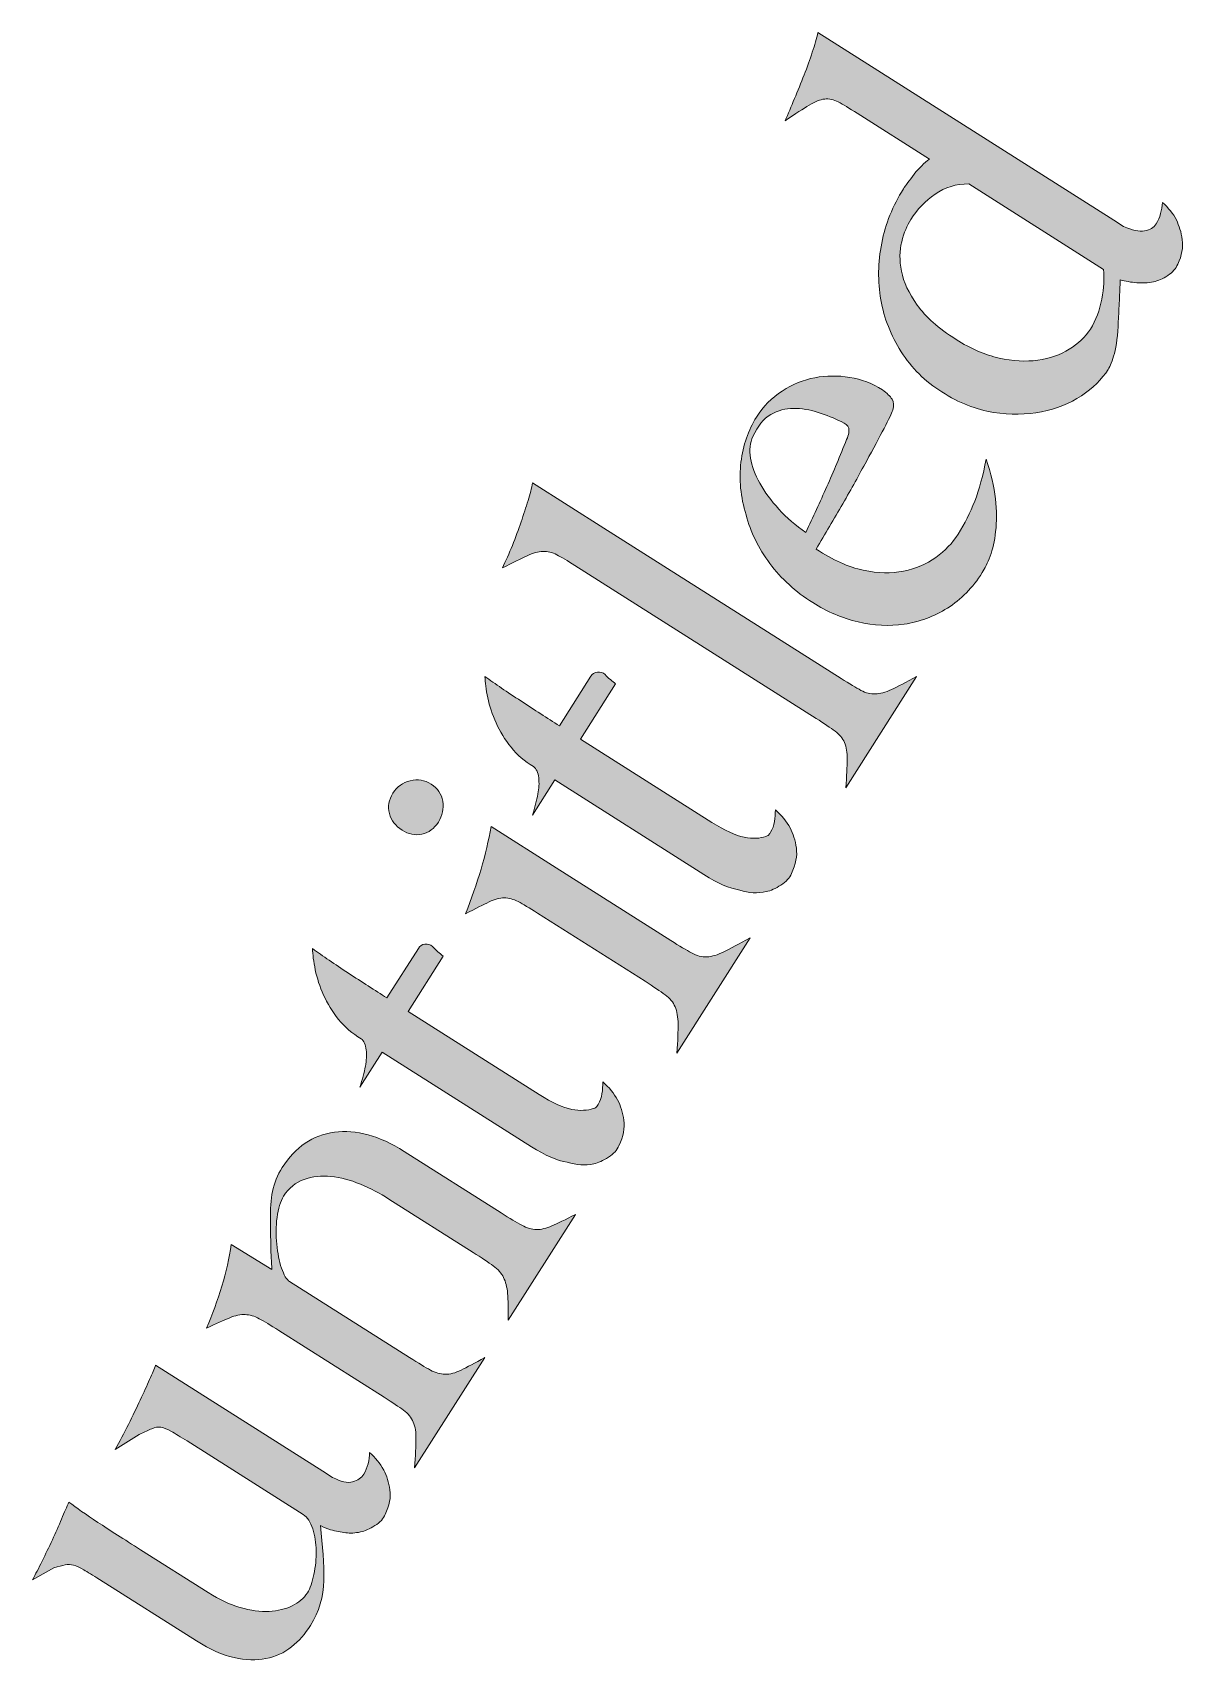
# Model space of a CAD drawing. Header units: millimetres. Extents: x -1358 to 1584, y -714 to 655.
# Drawn here: x 818.23 to 834.16, y 195.61 to 218.16 of the extents above; entities that cross this region are included whole.
import ezdxf

# ---------------------------------------------------------------- set-up
doc = ezdxf.new("R2010")
doc.units = ezdxf.units.MM
doc.header["$MEASUREMENT"] = 0
doc.layers.add('finished guitar', color=7, linetype='Continuous')

# ---------------------------------------------------------------- blocks, each defined once
blk = doc.blocks.new('block 198')
at = {"layer": 'finished guitar', "true_color": 0x000000}
h = blk.add_hatch(color=178, dxfattribs=at)
h.dxf.hatch_style = 2
edge = h.paths.add_edge_path()
edge.add_spline(control_points=[(833.787, 215.508), (833.814, 215.551), (833.834, 215.598), (833.847, 215.65), (833.86, 215.702), (833.869, 215.753), (833.874, 215.803), (833.956, 215.731), (834.02, 215.65), (834.066, 215.562), (834.104, 215.483), (834.132, 215.393), (834.148, 215.289), (834.163, 215.185), (834.142, 215.072), (834.084, 214.948), (834.06, 214.889), (834.014, 214.837), (833.945, 214.792), (833.877, 214.748), (833.811, 214.718), (833.749, 214.704), (833.673, 214.69), (833.596, 214.687), (833.516, 214.693), (833.437, 214.699), (833.36, 214.713), (833.286, 214.732), (833.285, 214.646), (833.282, 214.552), (833.276, 214.448), (833.27, 214.345), (833.266, 214.248), (833.261, 214.157), (833.255, 213.967), (833.237, 213.82), (833.207, 213.715), (833.178, 213.61), (833.149, 213.536), (833.122, 213.493), (833.034, 213.355), (832.91, 213.233), (832.75, 213.128), (832.589, 213.022), (832.405, 212.948), (832.198, 212.906), (831.991, 212.864), (831.769, 212.861), (831.531, 212.898), (831.294, 212.934), (831.056, 213.029), (830.818, 213.18), (830.584, 213.328), (830.396, 213.514), (830.254, 213.738), (830.112, 213.961), (830.018, 214.201), (829.973, 214.457), (829.928, 214.712), (829.932, 214.974), (829.985, 215.241), (830.037, 215.509), (830.137, 215.76), (830.286, 215.993), (830.316, 216.041), (830.365, 216.108), (830.434, 216.195), (830.502, 216.282), (830.573, 216.352), (830.647, 216.405), (830.647, 216.405), (829.646, 217.04), (829.646, 217.04), (829.536, 217.11), (829.449, 217.162), (829.384, 217.196), (829.319, 217.231), (829.256, 217.244), (829.195, 217.237), (829.133, 217.229), (829.062, 217.202), (828.981, 217.153), (828.9, 217.105), (828.789, 217.033), (828.648, 216.937), (828.689, 217.032), (828.731, 217.134), (828.777, 217.242), (828.822, 217.351), (828.867, 217.46), (828.91, 217.57), (828.953, 217.68), (828.991, 217.785), (829.024, 217.885), (829.057, 217.985), (829.083, 218.075), (829.102, 218.157), (829.102, 218.157), (829.93, 217.632), (829.93, 217.632), (829.93, 217.632), (833.199, 215.559), (833.199, 215.559), (833.199, 215.559), (833.335, 215.473), (833.335, 215.473), (833.453, 215.418), (833.55, 215.397), (833.625, 215.41), (833.7, 215.423), (833.754, 215.455), (833.787, 215.508)], knot_values=[0, 0, 0, 0, 1, 1, 1, 2, 2, 2, 3, 3, 3, 4, 4, 4, 5, 5, 5, 6, 6, 6, 7, 7, 7, 8, 8, 8, 9, 9, 9, 10, 10, 10, 11, 11, 11, 12, 12, 12, 13, 13, 13, 14, 14, 14, 15, 15, 15, 16, 16, 16, 17, 17, 17, 18, 18, 18, 19, 19, 19, 20, 20, 20, 21, 21, 21, 22, 22, 22, 23, 23, 23, 24, 24, 24, 25, 25, 25, 26, 26, 26, 27, 27, 27, 28, 28, 28, 29, 29, 29, 30, 30, 30, 31, 31, 31, 32, 32, 32, 33, 33, 33, 34, 34, 34, 35, 35, 35, 36, 36, 36, 37, 37, 37, 37], degree=3, periodic=1)
edge = h.paths.add_edge_path()
edge.add_spline(control_points=[(832.874, 214.051), (832.953, 214.175), (833.005, 214.314), (833.033, 214.467), (833.06, 214.62), (833.068, 214.757), (833.058, 214.877), (833.058, 214.877), (831.19, 216.061), (831.19, 216.061), (831.018, 216.064), (830.863, 216.016), (830.725, 215.92), (830.587, 215.824), (830.475, 215.706), (830.387, 215.568), (830.336, 215.487), (830.294, 215.385), (830.262, 215.261), (830.231, 215.137), (830.229, 215.001), (830.258, 214.853), (830.287, 214.704), (830.36, 214.548), (830.476, 214.384), (830.592, 214.22), (830.771, 214.061), (831.014, 213.908), (831.218, 213.778), (831.417, 213.692), (831.61, 213.65), (831.803, 213.608), (831.982, 213.598), (832.146, 213.62), (832.311, 213.643), (832.456, 213.693), (832.581, 213.771), (832.707, 213.848), (832.805, 213.942), (832.874, 214.051)], knot_values=[0, 0, 0, 0, 1, 1, 1, 2, 2, 2, 3, 3, 3, 4, 4, 4, 5, 5, 5, 6, 6, 6, 7, 7, 7, 8, 8, 8, 9, 9, 9, 10, 10, 10, 11, 11, 11, 12, 12, 12, 13, 13, 13, 13], degree=3, periodic=1)
h = blk.add_hatch(color=178, dxfattribs=at)
h.dxf.hatch_style = 2
edge = h.paths.add_edge_path()
edge.add_spline(control_points=[(831.431, 212.25), (831.5, 212.052), (831.543, 211.869), (831.56, 211.702), (831.577, 211.534), (831.578, 211.382), (831.563, 211.248), (831.548, 211.114), (831.523, 211), (831.487, 210.906), (831.45, 210.812), (831.414, 210.736), (831.378, 210.679), (831.245, 210.469), (831.084, 210.306), (830.896, 210.188), (830.708, 210.07), (830.508, 209.996), (830.298, 209.965), (830.089, 209.934), (829.875, 209.944), (829.657, 209.996), (829.438, 210.047), (829.23, 210.136), (829.029, 210.263), (828.791, 210.415), (828.593, 210.595), (828.435, 210.805), (828.278, 211.016), (828.168, 211.241), (828.106, 211.48), (828.03, 211.729), (828.007, 211.971), (828.036, 212.207), (828.065, 212.442), (828.137, 212.651), (828.251, 212.831), (828.345, 212.979), (828.463, 213.1), (828.606, 213.193), (828.749, 213.287), (828.9, 213.348), (829.059, 213.378), (829.218, 213.407), (829.378, 213.409), (829.542, 213.382), (829.706, 213.355), (829.857, 213.298), (829.995, 213.21), (830.059, 213.163), (830.103, 213.119), (830.128, 213.081), (830.154, 213.041), (830.156, 212.991), (830.138, 212.929), (830.123, 212.885), (830.083, 212.8), (830.017, 212.675), (829.951, 212.55), (829.869, 212.397), (829.772, 212.219), (829.675, 212.039), (829.567, 211.844), (829.446, 211.633), (829.326, 211.422), (829.203, 211.212), (829.078, 211.005), (829.309, 210.852), (829.526, 210.754), (829.73, 210.712), (829.933, 210.669), (830.119, 210.665), (830.287, 210.699), (830.456, 210.732), (830.604, 210.795), (830.733, 210.888), (830.862, 210.98), (830.965, 211.088), (831.044, 211.212), (831.134, 211.355), (831.211, 211.507), (831.273, 211.668), (831.335, 211.829), (831.388, 212.023), (831.431, 212.25)], knot_values=[0, 0, 0, 0, 1, 1, 1, 2, 2, 2, 3, 3, 3, 4, 4, 4, 5, 5, 5, 6, 6, 6, 7, 7, 7, 8, 8, 8, 9, 9, 9, 10, 10, 10, 11, 11, 11, 12, 12, 12, 13, 13, 13, 14, 14, 14, 15, 15, 15, 16, 16, 16, 17, 17, 17, 18, 18, 18, 19, 19, 19, 20, 20, 20, 21, 21, 21, 22, 22, 22, 23, 23, 23, 24, 24, 24, 25, 25, 25, 26, 26, 26, 27, 27, 27, 28, 28, 28, 28], degree=3, periodic=1)
edge = h.paths.add_edge_path()
edge.add_spline(control_points=[(828.201, 212.563), (828.16, 212.476), (828.148, 212.376), (828.167, 212.264), (828.186, 212.151), (828.229, 212.035), (828.297, 211.916), (828.365, 211.796), (828.453, 211.676), (828.561, 211.557), (828.67, 211.439), (828.794, 211.331), (828.934, 211.236), (829.034, 211.447), (829.131, 211.658), (829.225, 211.869), (829.319, 212.08), (829.41, 212.298), (829.499, 212.522), (829.529, 212.59), (829.538, 212.642), (829.528, 212.679), (829.518, 212.716), (829.483, 212.745), (829.425, 212.769), (829.328, 212.817), (829.221, 212.86), (829.105, 212.897), (828.988, 212.934), (828.875, 212.953), (828.764, 212.953), (828.654, 212.953), (828.549, 212.924), (828.449, 212.867), (828.349, 212.81), (828.267, 212.708), (828.201, 212.563)], knot_values=[0, 0, 0, 0, 1, 1, 1, 2, 2, 2, 3, 3, 3, 4, 4, 4, 5, 5, 5, 6, 6, 6, 7, 7, 7, 8, 8, 8, 9, 9, 9, 10, 10, 10, 11, 11, 11, 12, 12, 12, 12], degree=3, periodic=1)
h = blk.add_hatch(color=178, dxfattribs=at)
h.dxf.hatch_style = 2
edge = h.paths.add_edge_path()
edge.add_spline(control_points=[(829.488, 207.697), (829.5, 207.864), (829.506, 207.995), (829.507, 208.091), (829.507, 208.187), (829.495, 208.265), (829.469, 208.325), (829.444, 208.385), (829.401, 208.438), (829.339, 208.483), (829.278, 208.529), (829.19, 208.588), (829.075, 208.66), (829.075, 208.66), (825.736, 210.777), (825.736, 210.777), (825.631, 210.844), (825.548, 210.894), (825.485, 210.926), (825.422, 210.96), (825.358, 210.975), (825.293, 210.973), (825.229, 210.97), (825.155, 210.95), (825.074, 210.911), (824.993, 210.873), (824.879, 210.816), (824.732, 210.743), (824.779, 210.839), (824.825, 210.944), (824.87, 211.056), (824.914, 211.168), (824.955, 211.276), (824.991, 211.38), (825.027, 211.485), (825.059, 211.583), (825.087, 211.675), (825.116, 211.767), (825.136, 211.85), (825.149, 211.922), (825.149, 211.922), (826.135, 211.296), (826.135, 211.296), (826.135, 211.296), (829.425, 209.211), (829.425, 209.211), (829.539, 209.138), (829.63, 209.084), (829.697, 209.048), (829.765, 209.012), (829.831, 208.995), (829.896, 208.998), (829.961, 209), (830.036, 209.02), (830.121, 209.06), (830.206, 209.1), (830.321, 209.16), (830.467, 209.242), (830.467, 209.242), (829.488, 207.697), (829.488, 207.697)], knot_values=[0, 0, 0, 0, 1, 1, 1, 2, 2, 2, 3, 3, 3, 4, 4, 4, 5, 5, 5, 6, 6, 6, 7, 7, 7, 8, 8, 8, 9, 9, 9, 10, 10, 10, 11, 11, 11, 12, 12, 12, 13, 13, 13, 14, 14, 14, 15, 15, 15, 16, 16, 16, 17, 17, 17, 18, 18, 18, 19, 19, 19, 20, 20, 20, 20], degree=3, periodic=1)
h = blk.add_hatch(color=178, dxfattribs=at)
h.dxf.hatch_style = 2
edge = h.paths.add_edge_path()
edge.add_spline(control_points=[(826.048, 209.301), (826.088, 209.306), (826.123, 209.295), (826.154, 209.27), (826.176, 209.242), (826.201, 209.218), (826.228, 209.197), (826.255, 209.177), (826.279, 209.157), (826.3, 209.137), (826.3, 209.137), (825.815, 208.372), (825.815, 208.372), (825.815, 208.372), (827.631, 207.22), (827.631, 207.22), (827.812, 207.105), (827.963, 207.037), (828.082, 207.015), (828.202, 206.992), (828.301, 206.996), (828.38, 207.026), (828.396, 207.03), (828.407, 207.034), (828.414, 207.04), (828.421, 207.045), (828.432, 207.06), (828.447, 207.084), (828.474, 207.127), (828.492, 207.176), (828.5, 207.231), (828.508, 207.286), (828.512, 207.34), (828.512, 207.393), (828.599, 207.318), (828.667, 207.236), (828.716, 207.144), (828.758, 207.064), (828.788, 206.97), (828.803, 206.863), (828.819, 206.756), (828.796, 206.639), (828.735, 206.51), (828.711, 206.452), (828.663, 206.399), (828.59, 206.352), (828.516, 206.305), (828.449, 206.274), (828.386, 206.261), (828.269, 206.234), (828.147, 206.241), (828.019, 206.283), (827.879, 206.304), (827.714, 206.376), (827.523, 206.497), (827.523, 206.497), (825.457, 207.807), (825.457, 207.807), (825.457, 207.807), (825.149, 207.321), (825.149, 207.321), (825.182, 207.426), (825.207, 207.524), (825.224, 207.614), (825.24, 207.691), (825.243, 207.765), (825.235, 207.837), (825.227, 207.909), (825.204, 207.961), (825.164, 207.992), (825.041, 208.063), (824.938, 208.153), (824.852, 208.26), (824.767, 208.368), (824.698, 208.48), (824.645, 208.597), (824.592, 208.714), (824.554, 208.83), (824.53, 208.946), (824.506, 209.061), (824.493, 209.159), (824.491, 209.241), (824.633, 209.138), (824.799, 209.024), (824.988, 208.901), (825.177, 208.778), (825.355, 208.663), (825.522, 208.557), (825.522, 208.557), (825.957, 209.244), (825.957, 209.244), (825.978, 209.277), (826.008, 209.296), (826.048, 209.301)], knot_values=[0, 0, 0, 0, 1, 1, 1, 2, 2, 2, 3, 3, 3, 4, 4, 4, 5, 5, 5, 6, 6, 6, 7, 7, 7, 8, 8, 8, 9, 9, 9, 10, 10, 10, 11, 11, 11, 12, 12, 12, 13, 13, 13, 14, 14, 14, 15, 15, 15, 16, 16, 16, 17, 17, 17, 18, 18, 18, 19, 19, 19, 20, 20, 20, 21, 21, 21, 22, 22, 22, 23, 23, 23, 24, 24, 24, 25, 25, 25, 26, 26, 26, 27, 27, 27, 28, 28, 28, 29, 29, 29, 30, 30, 30, 31, 31, 31, 31], degree=3, periodic=1)
h = blk.add_hatch(color=178, dxfattribs=at)
h.dxf.hatch_style = 2
edge = h.paths.add_edge_path()
edge.add_spline(control_points=[(823.845, 207.225), (823.787, 207.134), (823.712, 207.078), (823.618, 207.057), (823.525, 207.037), (823.433, 207.055), (823.342, 207.112), (823.252, 207.169), (823.194, 207.247), (823.168, 207.343), (823.142, 207.439), (823.158, 207.533), (823.216, 207.624), (823.273, 207.714), (823.353, 207.772), (823.456, 207.797), (823.559, 207.822), (823.655, 207.806), (823.746, 207.749), (823.836, 207.691), (823.89, 207.612), (823.906, 207.512), (823.923, 207.411), (823.902, 207.315), (823.845, 207.225)], knot_values=[0, 0, 0, 0, 1, 1, 1, 2, 2, 2, 3, 3, 3, 4, 4, 4, 5, 5, 5, 6, 6, 6, 7, 7, 7, 8, 8, 8, 8], degree=3, periodic=1)
edge = h.paths.add_edge_path()
edge.add_spline(control_points=[(827.15, 204.026), (827.161, 204.2), (827.165, 204.334), (827.165, 204.429), (827.164, 204.522), (827.151, 204.601), (827.124, 204.665), (827.097, 204.728), (827.051, 204.784), (826.985, 204.833), (826.919, 204.882), (826.826, 204.944), (826.707, 205.019), (826.707, 205.019), (825.22, 205.962), (825.22, 205.962), (825.105, 206.035), (825.016, 206.088), (824.951, 206.123), (824.885, 206.157), (824.821, 206.174), (824.758, 206.175), (824.695, 206.175), (824.624, 206.156), (824.547, 206.118), (824.469, 206.08), (824.361, 206.025), (824.222, 205.953), (824.389, 206.375), (824.507, 206.778), (824.577, 207.162), (824.577, 207.162), (825.478, 206.59), (825.478, 206.59), (825.478, 206.59), (827.065, 205.584), (827.065, 205.584), (827.184, 205.509), (827.28, 205.451), (827.352, 205.412), (827.424, 205.373), (827.495, 205.355), (827.564, 205.358), (827.633, 205.361), (827.711, 205.385), (827.799, 205.429), (827.887, 205.474), (828.008, 205.538), (828.161, 205.621), (828.161, 205.621), (827.15, 204.026), (827.15, 204.026)], knot_values=[0, 0, 0, 0, 1, 1, 1, 2, 2, 2, 3, 3, 3, 4, 4, 4, 5, 5, 5, 6, 6, 6, 7, 7, 7, 8, 8, 8, 9, 9, 9, 10, 10, 10, 11, 11, 11, 12, 12, 12, 13, 13, 13, 14, 14, 14, 15, 15, 15, 16, 16, 16, 17, 17, 17, 17], degree=3, periodic=1)
h = blk.add_hatch(color=178, dxfattribs=at)
h.dxf.hatch_style = 2
edge = h.paths.add_edge_path()
edge.add_spline(control_points=[(823.659, 205.533), (823.699, 205.538), (823.734, 205.527), (823.765, 205.501), (823.787, 205.473), (823.812, 205.449), (823.839, 205.429), (823.866, 205.408), (823.89, 205.388), (823.911, 205.368), (823.911, 205.368), (823.426, 204.603), (823.426, 204.603), (823.426, 204.603), (825.242, 203.452), (825.242, 203.452), (825.424, 203.337), (825.574, 203.268), (825.693, 203.246), (825.813, 203.224), (825.912, 203.228), (825.991, 203.258), (826.007, 203.261), (826.018, 203.266), (826.025, 203.271), (826.032, 203.277), (826.043, 203.292), (826.058, 203.315), (826.085, 203.358), (826.103, 203.407), (826.111, 203.462), (826.119, 203.517), (826.124, 203.571), (826.124, 203.625), (826.21, 203.55), (826.278, 203.467), (826.327, 203.376), (826.37, 203.295), (826.398, 203.201), (826.414, 203.095), (826.43, 202.988), (826.407, 202.87), (826.346, 202.742), (826.322, 202.683), (826.274, 202.631), (826.201, 202.584), (826.127, 202.536), (826.059, 202.506), (825.997, 202.492), (825.88, 202.466), (825.758, 202.473), (825.63, 202.514), (825.49, 202.536), (825.325, 202.607), (825.134, 202.728), (825.134, 202.728), (823.068, 204.038), (823.068, 204.038), (823.068, 204.038), (822.76, 203.552), (822.76, 203.552), (822.793, 203.658), (822.818, 203.755), (822.835, 203.845), (822.851, 203.922), (822.854, 203.997), (822.846, 204.069), (822.838, 204.14), (822.815, 204.192), (822.775, 204.224), (822.652, 204.295), (822.549, 204.384), (822.463, 204.492), (822.378, 204.599), (822.308, 204.712), (822.256, 204.829), (822.203, 204.946), (822.165, 205.062), (822.141, 205.177), (822.117, 205.293), (822.105, 205.391), (822.102, 205.472), (822.244, 205.369), (822.41, 205.256), (822.599, 205.133), (822.788, 205.009), (822.966, 204.895), (823.133, 204.789), (823.133, 204.789), (823.568, 205.475), (823.568, 205.475), (823.589, 205.509), (823.62, 205.528), (823.659, 205.533)], knot_values=[0, 0, 0, 0, 1, 1, 1, 2, 2, 2, 3, 3, 3, 4, 4, 4, 5, 5, 5, 6, 6, 6, 7, 7, 7, 8, 8, 8, 9, 9, 9, 10, 10, 10, 11, 11, 11, 12, 12, 12, 13, 13, 13, 14, 14, 14, 15, 15, 15, 16, 16, 16, 17, 17, 17, 18, 18, 18, 19, 19, 19, 20, 20, 20, 21, 21, 21, 22, 22, 22, 23, 23, 23, 24, 24, 24, 25, 25, 25, 26, 26, 26, 27, 27, 27, 28, 28, 28, 29, 29, 29, 30, 30, 30, 31, 31, 31, 31], degree=3, periodic=1)
h = blk.add_hatch(color=178, dxfattribs=at)
h.dxf.hatch_style = 2
edge = h.paths.add_edge_path()
edge.add_spline(control_points=[(824.814, 200.325), (824.815, 200.485), (824.812, 200.608), (824.804, 200.697), (824.797, 200.785), (824.778, 200.859), (824.748, 200.918), (824.719, 200.977), (824.671, 201.03), (824.605, 201.079), (824.539, 201.127), (824.446, 201.189), (824.327, 201.265), (824.327, 201.265), (823.161, 202.004), (823.161, 202.004), (823.037, 202.082), (822.906, 202.151), (822.765, 202.21), (822.625, 202.268), (822.49, 202.304), (822.358, 202.317), (822.226, 202.33), (822.102, 202.316), (821.986, 202.276), (821.87, 202.235), (821.775, 202.158), (821.702, 202.042), (821.657, 201.971), (821.626, 201.872), (821.611, 201.748), (821.595, 201.623), (821.594, 201.5), (821.607, 201.378), (821.619, 201.256), (821.641, 201.146), (821.673, 201.048), (821.706, 200.951), (821.743, 200.889), (821.785, 200.861), (821.785, 200.861), (823.445, 199.81), (823.445, 199.81), (823.569, 199.731), (823.665, 199.673), (823.735, 199.636), (823.805, 199.598), (823.873, 199.579), (823.939, 199.578), (824.005, 199.576), (824.079, 199.596), (824.161, 199.635), (824.243, 199.675), (824.352, 199.733), (824.487, 199.81), (824.487, 199.81), (823.517, 198.28), (823.517, 198.28), (823.527, 198.454), (823.534, 198.587), (823.535, 198.68), (823.537, 198.772), (823.525, 198.85), (823.498, 198.914), (823.472, 198.977), (823.426, 199.033), (823.363, 199.08), (823.299, 199.127), (823.21, 199.186), (823.095, 199.259), (823.095, 199.259), (821.637, 200.184), (821.637, 200.184), (821.522, 200.256), (821.431, 200.311), (821.364, 200.347), (821.297, 200.383), (821.232, 200.402), (821.17, 200.404), (821.108, 200.407), (821.037, 200.392), (820.956, 200.36), (820.875, 200.327), (820.769, 200.28), (820.636, 200.217), (820.715, 200.407), (820.786, 200.6), (820.847, 200.796), (820.908, 200.993), (820.952, 201.185), (820.978, 201.374), (820.978, 201.374), (821.54, 201.027), (821.54, 201.027), (821.533, 201.132), (821.528, 201.24), (821.525, 201.352), (821.523, 201.464), (821.521, 201.587), (821.519, 201.722), (821.516, 201.864), (821.526, 201.993), (821.549, 202.109), (821.572, 202.225), (821.617, 202.335), (821.684, 202.44), (821.865, 202.726), (822.105, 202.889), (822.405, 202.93), (822.705, 202.97), (823.026, 202.882), (823.37, 202.664), (823.37, 202.664), (824.714, 201.812), (824.714, 201.812), (824.833, 201.736), (824.929, 201.679), (825.001, 201.64), (825.073, 201.601), (825.141, 201.581), (825.204, 201.581), (825.268, 201.581), (825.338, 201.598), (825.417, 201.632), (825.495, 201.666), (825.604, 201.719), (825.743, 201.791), (825.743, 201.791), (824.814, 200.325), (824.814, 200.325)], knot_values=[0, 0, 0, 0, 1, 1, 1, 2, 2, 2, 3, 3, 3, 4, 4, 4, 5, 5, 5, 6, 6, 6, 7, 7, 7, 8, 8, 8, 9, 9, 9, 10, 10, 10, 11, 11, 11, 12, 12, 12, 13, 13, 13, 14, 14, 14, 15, 15, 15, 16, 16, 16, 17, 17, 17, 18, 18, 18, 19, 19, 19, 20, 20, 20, 21, 21, 21, 22, 22, 22, 23, 23, 23, 24, 24, 24, 25, 25, 25, 26, 26, 26, 27, 27, 27, 28, 28, 28, 29, 29, 29, 30, 30, 30, 31, 31, 31, 32, 32, 32, 33, 33, 33, 34, 34, 34, 35, 35, 35, 36, 36, 36, 37, 37, 37, 38, 38, 38, 39, 39, 39, 40, 40, 40, 41, 41, 41, 42, 42, 42, 43, 43, 43, 43], degree=3, periodic=1)
h = blk.add_hatch(color=178, dxfattribs=at)
h.dxf.hatch_style = 2
edge = h.paths.add_edge_path()
edge.add_spline(control_points=[(822.812, 198.196), (822.839, 198.238), (822.86, 198.286), (822.872, 198.338), (822.885, 198.39), (822.892, 198.442), (822.892, 198.496), (822.974, 198.424), (823.039, 198.342), (823.088, 198.251), (823.13, 198.171), (823.159, 198.079), (823.175, 197.976), (823.189, 197.873), (823.168, 197.76), (823.109, 197.637), (823.086, 197.578), (823.038, 197.526), (822.966, 197.481), (822.894, 197.437), (822.827, 197.407), (822.765, 197.394), (822.695, 197.378), (822.627, 197.374), (822.562, 197.382), (822.497, 197.39), (822.427, 197.404), (822.353, 197.424), (822.301, 197.437), (822.254, 197.457), (822.211, 197.484), (822.246, 197.201), (822.262, 196.947), (822.259, 196.722), (822.256, 196.496), (822.194, 196.288), (822.074, 196.098), (822.001, 195.983), (821.914, 195.885), (821.812, 195.803), (821.709, 195.72), (821.592, 195.666), (821.458, 195.64), (821.325, 195.615), (821.178, 195.62), (821.016, 195.655), (820.855, 195.691), (820.681, 195.767), (820.495, 195.885), (820.495, 195.885), (819.151, 196.737), (819.151, 196.737), (819.06, 196.795), (818.988, 196.839), (818.934, 196.87), (818.881, 196.9), (818.834, 196.922), (818.794, 196.934), (818.755, 196.945), (818.716, 196.946), (818.677, 196.938), (818.638, 196.929), (818.586, 196.915), (818.52, 196.897), (818.52, 196.897), (818.226, 196.733), (818.226, 196.733), (818.266, 196.807), (818.311, 196.892), (818.358, 196.989), (818.406, 197.086), (818.453, 197.183), (818.5, 197.283), (818.546, 197.382), (818.588, 197.478), (818.628, 197.572), (818.667, 197.665), (818.7, 197.744), (818.727, 197.808), (818.831, 197.729), (818.965, 197.635), (819.131, 197.527), (819.296, 197.419), (819.493, 197.293), (819.722, 197.147), (819.722, 197.147), (820.659, 196.554), (820.659, 196.554), (820.811, 196.457), (820.959, 196.388), (821.103, 196.346), (821.247, 196.305), (821.38, 196.287), (821.501, 196.294), (821.622, 196.3), (821.729, 196.326), (821.821, 196.37), (821.913, 196.415), (821.983, 196.475), (822.031, 196.551), (822.07, 196.613), (822.1, 196.698), (822.122, 196.807), (822.145, 196.916), (822.155, 197.024), (822.153, 197.132), (822.151, 197.239), (822.136, 197.341), (822.105, 197.436), (822.076, 197.532), (822.032, 197.598), (821.975, 197.634), (821.975, 197.634), (820.366, 198.654), (820.366, 198.654), (820.276, 198.711), (820.203, 198.755), (820.149, 198.786), (820.095, 198.817), (820.047, 198.836), (820.004, 198.843), (819.962, 198.85), (819.92, 198.843), (819.877, 198.823), (819.835, 198.803), (819.776, 198.777), (819.702, 198.744), (819.702, 198.744), (819.368, 198.534), (819.368, 198.534), (819.433, 198.647), (819.495, 198.763), (819.554, 198.883), (819.613, 199.002), (819.667, 199.115), (819.718, 199.22), (819.767, 199.325), (819.811, 199.42), (819.847, 199.504), (819.884, 199.587), (819.911, 199.654), (819.929, 199.703), (819.929, 199.703), (822.245, 198.234), (822.245, 198.234), (822.245, 198.234), (822.381, 198.148), (822.381, 198.148), (822.497, 198.088), (822.589, 198.068), (822.658, 198.088), (822.728, 198.107), (822.779, 198.143), (822.812, 198.196)], knot_values=[0, 0, 0, 0, 1, 1, 1, 2, 2, 2, 3, 3, 3, 4, 4, 4, 5, 5, 5, 6, 6, 6, 7, 7, 7, 8, 8, 8, 9, 9, 9, 10, 10, 10, 11, 11, 11, 12, 12, 12, 13, 13, 13, 14, 14, 14, 15, 15, 15, 16, 16, 16, 17, 17, 17, 18, 18, 18, 19, 19, 19, 20, 20, 20, 21, 21, 21, 22, 22, 22, 23, 23, 23, 24, 24, 24, 25, 25, 25, 26, 26, 26, 27, 27, 27, 28, 28, 28, 29, 29, 29, 30, 30, 30, 31, 31, 31, 32, 32, 32, 33, 33, 33, 34, 34, 34, 35, 35, 35, 36, 36, 36, 37, 37, 37, 38, 38, 38, 39, 39, 39, 40, 40, 40, 41, 41, 41, 42, 42, 42, 43, 43, 43, 44, 44, 44, 45, 45, 45, 46, 46, 46, 47, 47, 47, 48, 48, 48, 49, 49, 49, 50, 50, 50, 51, 51, 51, 51], degree=3, periodic=1)
at = {"layer": 'finished guitar', "lineweight": 0}
for points, knots in [([(833.787, 215.508), (833.814, 215.551), (833.834, 215.598), (833.847, 215.65), (833.86, 215.702), (833.869, 215.753), (833.874, 215.803), (833.956, 215.731), (834.02, 215.65), (834.066, 215.562), (834.104, 215.483), (834.132, 215.393), (834.148, 215.289), (834.163, 215.185), (834.142, 215.072), (834.084, 214.948), (834.06, 214.889), (834.014, 214.837), (833.945, 214.792), (833.877, 214.748), (833.811, 214.718), (833.749, 214.704), (833.673, 214.69), (833.596, 214.687), (833.516, 214.693), (833.437, 214.699), (833.36, 214.713), (833.286, 214.732), (833.285, 214.646), (833.282, 214.552), (833.276, 214.448), (833.27, 214.345), (833.266, 214.248), (833.261, 214.157), (833.255, 213.967), (833.237, 213.82), (833.207, 213.715), (833.178, 213.61), (833.149, 213.536), (833.122, 213.493), (833.034, 213.355), (832.91, 213.233), (832.75, 213.128), (832.589, 213.022), (832.405, 212.948), (832.198, 212.906), (831.991, 212.864), (831.769, 212.861), (831.531, 212.898), (831.294, 212.934), (831.056, 213.029), (830.818, 213.18), (830.584, 213.328), (830.396, 213.514), (830.254, 213.738), (830.112, 213.961), (830.018, 214.201), (829.973, 214.457), (829.928, 214.712), (829.932, 214.974), (829.985, 215.241), (830.037, 215.509), (830.137, 215.76), (830.286, 215.993), (830.316, 216.041), (830.365, 216.108), (830.434, 216.195), (830.502, 216.282), (830.573, 216.352), (830.647, 216.405), (830.647, 216.405), (829.646, 217.04), (829.646, 217.04), (829.536, 217.11), (829.449, 217.162), (829.384, 217.196), (829.319, 217.231), (829.256, 217.244), (829.195, 217.237), (829.133, 217.229), (829.062, 217.202), (828.981, 217.153), (828.9, 217.105), (828.789, 217.033), (828.648, 216.937), (828.689, 217.032), (828.731, 217.134), (828.777, 217.242), (828.822, 217.351), (828.867, 217.46), (828.91, 217.57), (828.953, 217.68), (828.991, 217.785), (829.024, 217.885), (829.057, 217.985), (829.083, 218.075), (829.102, 218.157), (829.102, 218.157), (829.93, 217.632), (829.93, 217.632), (829.93, 217.632), (833.199, 215.559), (833.199, 215.559), (833.199, 215.559), (833.335, 215.473), (833.335, 215.473), (833.453, 215.418), (833.55, 215.397), (833.625, 215.41), (833.7, 215.423), (833.754, 215.455), (833.787, 215.508)], [0, 0, 0, 0, 1, 1, 1, 2, 2, 2, 3, 3, 3, 4, 4, 4, 5, 5, 5, 6, 6, 6, 7, 7, 7, 8, 8, 8, 9, 9, 9, 10, 10, 10, 11, 11, 11, 12, 12, 12, 13, 13, 13, 14, 14, 14, 15, 15, 15, 16, 16, 16, 17, 17, 17, 18, 18, 18, 19, 19, 19, 20, 20, 20, 21, 21, 21, 22, 22, 22, 23, 23, 23, 24, 24, 24, 25, 25, 25, 26, 26, 26, 27, 27, 27, 28, 28, 28, 29, 29, 29, 30, 30, 30, 31, 31, 31, 32, 32, 32, 33, 33, 33, 34, 34, 34, 35, 35, 35, 36, 36, 36, 37, 37, 37, 37]), ([(832.874, 214.051), (832.953, 214.175), (833.005, 214.314), (833.033, 214.467), (833.06, 214.62), (833.068, 214.757), (833.058, 214.877), (833.058, 214.877), (831.19, 216.061), (831.19, 216.061), (831.018, 216.064), (830.863, 216.016), (830.725, 215.92), (830.587, 215.824), (830.475, 215.706), (830.387, 215.568), (830.336, 215.487), (830.294, 215.385), (830.262, 215.261), (830.231, 215.137), (830.229, 215.001), (830.258, 214.853), (830.287, 214.704), (830.36, 214.548), (830.476, 214.384), (830.592, 214.22), (830.771, 214.061), (831.014, 213.908), (831.218, 213.778), (831.417, 213.692), (831.61, 213.65), (831.803, 213.608), (831.982, 213.598), (832.146, 213.62), (832.311, 213.643), (832.456, 213.693), (832.581, 213.771), (832.707, 213.848), (832.805, 213.942), (832.874, 214.051)], [0, 0, 0, 0, 1, 1, 1, 2, 2, 2, 3, 3, 3, 4, 4, 4, 5, 5, 5, 6, 6, 6, 7, 7, 7, 8, 8, 8, 9, 9, 9, 10, 10, 10, 11, 11, 11, 12, 12, 12, 13, 13, 13, 13]), ([(831.431, 212.25), (831.5, 212.052), (831.543, 211.869), (831.56, 211.702), (831.577, 211.534), (831.578, 211.382), (831.563, 211.248), (831.548, 211.114), (831.523, 211), (831.487, 210.906), (831.45, 210.812), (831.414, 210.736), (831.378, 210.679), (831.245, 210.469), (831.084, 210.306), (830.896, 210.188), (830.708, 210.07), (830.508, 209.996), (830.298, 209.965), (830.089, 209.934), (829.875, 209.944), (829.657, 209.996), (829.438, 210.047), (829.23, 210.136), (829.029, 210.263), (828.791, 210.415), (828.593, 210.595), (828.435, 210.805), (828.278, 211.016), (828.168, 211.241), (828.106, 211.48), (828.03, 211.729), (828.007, 211.971), (828.036, 212.207), (828.065, 212.442), (828.137, 212.651), (828.251, 212.831), (828.345, 212.979), (828.463, 213.1), (828.606, 213.193), (828.749, 213.287), (828.9, 213.348), (829.059, 213.378), (829.218, 213.407), (829.378, 213.409), (829.542, 213.382), (829.706, 213.355), (829.857, 213.298), (829.995, 213.21), (830.059, 213.163), (830.103, 213.119), (830.128, 213.081), (830.154, 213.041), (830.156, 212.991), (830.138, 212.929), (830.123, 212.885), (830.083, 212.8), (830.017, 212.675), (829.951, 212.55), (829.869, 212.397), (829.772, 212.219), (829.675, 212.039), (829.567, 211.844), (829.446, 211.633), (829.326, 211.422), (829.203, 211.212), (829.078, 211.005), (829.309, 210.852), (829.526, 210.754), (829.73, 210.712), (829.933, 210.669), (830.119, 210.665), (830.287, 210.699), (830.456, 210.732), (830.604, 210.795), (830.733, 210.888), (830.862, 210.98), (830.965, 211.088), (831.044, 211.212), (831.134, 211.355), (831.211, 211.507), (831.273, 211.668), (831.335, 211.829), (831.388, 212.023), (831.431, 212.25)], [0, 0, 0, 0, 1, 1, 1, 2, 2, 2, 3, 3, 3, 4, 4, 4, 5, 5, 5, 6, 6, 6, 7, 7, 7, 8, 8, 8, 9, 9, 9, 10, 10, 10, 11, 11, 11, 12, 12, 12, 13, 13, 13, 14, 14, 14, 15, 15, 15, 16, 16, 16, 17, 17, 17, 18, 18, 18, 19, 19, 19, 20, 20, 20, 21, 21, 21, 22, 22, 22, 23, 23, 23, 24, 24, 24, 25, 25, 25, 26, 26, 26, 27, 27, 27, 28, 28, 28, 28]), ([(828.201, 212.563), (828.16, 212.476), (828.148, 212.376), (828.167, 212.264), (828.186, 212.151), (828.229, 212.035), (828.297, 211.916), (828.365, 211.796), (828.453, 211.676), (828.561, 211.557), (828.67, 211.439), (828.794, 211.331), (828.934, 211.236), (829.034, 211.447), (829.131, 211.658), (829.225, 211.869), (829.319, 212.08), (829.41, 212.298), (829.499, 212.522), (829.529, 212.59), (829.538, 212.642), (829.528, 212.679), (829.518, 212.716), (829.483, 212.745), (829.425, 212.769), (829.328, 212.817), (829.221, 212.86), (829.105, 212.897), (828.988, 212.934), (828.875, 212.953), (828.764, 212.953), (828.654, 212.953), (828.549, 212.924), (828.449, 212.867), (828.349, 212.81), (828.267, 212.708), (828.201, 212.563)], [0, 0, 0, 0, 1, 1, 1, 2, 2, 2, 3, 3, 3, 4, 4, 4, 5, 5, 5, 6, 6, 6, 7, 7, 7, 8, 8, 8, 9, 9, 9, 10, 10, 10, 11, 11, 11, 12, 12, 12, 12]), ([(829.488, 207.697), (829.5, 207.864), (829.506, 207.995), (829.507, 208.091), (829.507, 208.187), (829.495, 208.265), (829.469, 208.325), (829.444, 208.385), (829.401, 208.438), (829.339, 208.483), (829.278, 208.529), (829.19, 208.588), (829.075, 208.66), (829.075, 208.66), (825.736, 210.777), (825.736, 210.777), (825.631, 210.844), (825.548, 210.894), (825.485, 210.926), (825.422, 210.96), (825.358, 210.975), (825.293, 210.973), (825.229, 210.97), (825.155, 210.95), (825.074, 210.911), (824.993, 210.873), (824.879, 210.816), (824.732, 210.743), (824.779, 210.839), (824.825, 210.944), (824.87, 211.056), (824.914, 211.168), (824.955, 211.276), (824.991, 211.38), (825.027, 211.485), (825.059, 211.583), (825.087, 211.675), (825.116, 211.767), (825.136, 211.85), (825.149, 211.922), (825.149, 211.922), (826.135, 211.296), (826.135, 211.296), (826.135, 211.296), (829.425, 209.211), (829.425, 209.211), (829.539, 209.138), (829.63, 209.084), (829.697, 209.048), (829.765, 209.012), (829.831, 208.995), (829.896, 208.998), (829.961, 209), (830.036, 209.02), (830.121, 209.06), (830.206, 209.1), (830.321, 209.16), (830.467, 209.242), (830.467, 209.242), (829.488, 207.697), (829.488, 207.697)], [0, 0, 0, 0, 1, 1, 1, 2, 2, 2, 3, 3, 3, 4, 4, 4, 5, 5, 5, 6, 6, 6, 7, 7, 7, 8, 8, 8, 9, 9, 9, 10, 10, 10, 11, 11, 11, 12, 12, 12, 13, 13, 13, 14, 14, 14, 15, 15, 15, 16, 16, 16, 17, 17, 17, 18, 18, 18, 19, 19, 19, 20, 20, 20, 20]), ([(826.048, 209.301), (826.088, 209.306), (826.123, 209.295), (826.154, 209.27), (826.176, 209.242), (826.201, 209.218), (826.228, 209.197), (826.255, 209.177), (826.279, 209.157), (826.3, 209.137), (826.3, 209.137), (825.815, 208.372), (825.815, 208.372), (825.815, 208.372), (827.631, 207.22), (827.631, 207.22), (827.812, 207.105), (827.963, 207.037), (828.082, 207.015), (828.202, 206.992), (828.301, 206.996), (828.38, 207.026), (828.396, 207.03), (828.407, 207.034), (828.414, 207.04), (828.421, 207.045), (828.432, 207.06), (828.447, 207.084), (828.474, 207.127), (828.492, 207.176), (828.5, 207.231), (828.508, 207.286), (828.512, 207.34), (828.512, 207.393), (828.599, 207.318), (828.667, 207.236), (828.716, 207.144), (828.758, 207.064), (828.788, 206.97), (828.803, 206.863), (828.819, 206.756), (828.796, 206.639), (828.735, 206.51), (828.711, 206.452), (828.663, 206.399), (828.59, 206.352), (828.516, 206.305), (828.449, 206.274), (828.386, 206.261), (828.269, 206.234), (828.147, 206.241), (828.019, 206.283), (827.879, 206.304), (827.714, 206.376), (827.523, 206.497), (827.523, 206.497), (825.457, 207.807), (825.457, 207.807), (825.457, 207.807), (825.149, 207.321), (825.149, 207.321), (825.182, 207.426), (825.207, 207.524), (825.224, 207.614), (825.24, 207.691), (825.243, 207.765), (825.235, 207.837), (825.227, 207.909), (825.204, 207.961), (825.164, 207.992), (825.041, 208.063), (824.938, 208.153), (824.852, 208.26), (824.767, 208.368), (824.698, 208.48), (824.645, 208.597), (824.592, 208.714), (824.554, 208.83), (824.53, 208.946), (824.506, 209.061), (824.493, 209.159), (824.491, 209.241), (824.633, 209.138), (824.799, 209.024), (824.988, 208.901), (825.177, 208.778), (825.355, 208.663), (825.522, 208.557), (825.522, 208.557), (825.957, 209.244), (825.957, 209.244), (825.978, 209.277), (826.008, 209.296), (826.048, 209.301)], [0, 0, 0, 0, 1, 1, 1, 2, 2, 2, 3, 3, 3, 4, 4, 4, 5, 5, 5, 6, 6, 6, 7, 7, 7, 8, 8, 8, 9, 9, 9, 10, 10, 10, 11, 11, 11, 12, 12, 12, 13, 13, 13, 14, 14, 14, 15, 15, 15, 16, 16, 16, 17, 17, 17, 18, 18, 18, 19, 19, 19, 20, 20, 20, 21, 21, 21, 22, 22, 22, 23, 23, 23, 24, 24, 24, 25, 25, 25, 26, 26, 26, 27, 27, 27, 28, 28, 28, 29, 29, 29, 30, 30, 30, 31, 31, 31, 31]), ([(823.845, 207.225), (823.787, 207.134), (823.712, 207.078), (823.618, 207.057), (823.525, 207.037), (823.433, 207.055), (823.342, 207.112), (823.252, 207.169), (823.194, 207.247), (823.168, 207.343), (823.142, 207.439), (823.158, 207.533), (823.216, 207.624), (823.273, 207.714), (823.353, 207.772), (823.456, 207.797), (823.559, 207.822), (823.655, 207.806), (823.746, 207.749), (823.836, 207.691), (823.89, 207.612), (823.906, 207.512), (823.923, 207.411), (823.902, 207.315), (823.845, 207.225)], [0, 0, 0, 0, 1, 1, 1, 2, 2, 2, 3, 3, 3, 4, 4, 4, 5, 5, 5, 6, 6, 6, 7, 7, 7, 8, 8, 8, 8]), ([(827.15, 204.026), (827.161, 204.2), (827.165, 204.334), (827.165, 204.429), (827.164, 204.522), (827.151, 204.601), (827.124, 204.665), (827.097, 204.728), (827.051, 204.784), (826.985, 204.833), (826.919, 204.882), (826.826, 204.944), (826.707, 205.019), (826.707, 205.019), (825.22, 205.962), (825.22, 205.962), (825.105, 206.035), (825.016, 206.088), (824.951, 206.123), (824.885, 206.157), (824.821, 206.174), (824.758, 206.175), (824.695, 206.175), (824.624, 206.156), (824.547, 206.118), (824.469, 206.08), (824.361, 206.025), (824.222, 205.953), (824.389, 206.375), (824.507, 206.778), (824.577, 207.162), (824.577, 207.162), (825.478, 206.59), (825.478, 206.59), (825.478, 206.59), (827.065, 205.584), (827.065, 205.584), (827.184, 205.509), (827.28, 205.451), (827.352, 205.412), (827.424, 205.373), (827.495, 205.355), (827.564, 205.358), (827.633, 205.361), (827.711, 205.385), (827.799, 205.429), (827.887, 205.474), (828.008, 205.538), (828.161, 205.621), (828.161, 205.621), (827.15, 204.026), (827.15, 204.026)], [0, 0, 0, 0, 1, 1, 1, 2, 2, 2, 3, 3, 3, 4, 4, 4, 5, 5, 5, 6, 6, 6, 7, 7, 7, 8, 8, 8, 9, 9, 9, 10, 10, 10, 11, 11, 11, 12, 12, 12, 13, 13, 13, 14, 14, 14, 15, 15, 15, 16, 16, 16, 17, 17, 17, 17]), ([(823.659, 205.533), (823.699, 205.538), (823.734, 205.527), (823.765, 205.501), (823.787, 205.473), (823.812, 205.449), (823.839, 205.429), (823.866, 205.408), (823.89, 205.388), (823.911, 205.368), (823.911, 205.368), (823.426, 204.603), (823.426, 204.603), (823.426, 204.603), (825.242, 203.452), (825.242, 203.452), (825.424, 203.337), (825.574, 203.268), (825.693, 203.246), (825.813, 203.224), (825.912, 203.228), (825.991, 203.258), (826.007, 203.261), (826.018, 203.266), (826.025, 203.271), (826.032, 203.277), (826.043, 203.292), (826.058, 203.315), (826.085, 203.358), (826.103, 203.407), (826.111, 203.462), (826.119, 203.517), (826.124, 203.571), (826.124, 203.625), (826.21, 203.55), (826.278, 203.467), (826.327, 203.376), (826.37, 203.295), (826.398, 203.201), (826.414, 203.095), (826.43, 202.988), (826.407, 202.87), (826.346, 202.742), (826.322, 202.683), (826.274, 202.631), (826.201, 202.584), (826.127, 202.536), (826.059, 202.506), (825.997, 202.492), (825.88, 202.466), (825.758, 202.473), (825.63, 202.514), (825.49, 202.536), (825.325, 202.607), (825.134, 202.728), (825.134, 202.728), (823.068, 204.038), (823.068, 204.038), (823.068, 204.038), (822.76, 203.552), (822.76, 203.552), (822.793, 203.658), (822.818, 203.755), (822.835, 203.845), (822.851, 203.922), (822.854, 203.997), (822.846, 204.069), (822.838, 204.14), (822.815, 204.192), (822.775, 204.224), (822.652, 204.295), (822.549, 204.384), (822.463, 204.492), (822.378, 204.599), (822.308, 204.712), (822.256, 204.829), (822.203, 204.946), (822.165, 205.062), (822.141, 205.177), (822.117, 205.293), (822.105, 205.391), (822.102, 205.472), (822.244, 205.369), (822.41, 205.256), (822.599, 205.133), (822.788, 205.009), (822.966, 204.895), (823.133, 204.789), (823.133, 204.789), (823.568, 205.475), (823.568, 205.475), (823.589, 205.509), (823.62, 205.528), (823.659, 205.533)], [0, 0, 0, 0, 1, 1, 1, 2, 2, 2, 3, 3, 3, 4, 4, 4, 5, 5, 5, 6, 6, 6, 7, 7, 7, 8, 8, 8, 9, 9, 9, 10, 10, 10, 11, 11, 11, 12, 12, 12, 13, 13, 13, 14, 14, 14, 15, 15, 15, 16, 16, 16, 17, 17, 17, 18, 18, 18, 19, 19, 19, 20, 20, 20, 21, 21, 21, 22, 22, 22, 23, 23, 23, 24, 24, 24, 25, 25, 25, 26, 26, 26, 27, 27, 27, 28, 28, 28, 29, 29, 29, 30, 30, 30, 31, 31, 31, 31]), ([(824.814, 200.325), (824.815, 200.485), (824.812, 200.608), (824.804, 200.697), (824.797, 200.785), (824.778, 200.859), (824.748, 200.918), (824.719, 200.977), (824.671, 201.03), (824.605, 201.079), (824.539, 201.127), (824.446, 201.189), (824.327, 201.265), (824.327, 201.265), (823.161, 202.004), (823.161, 202.004), (823.037, 202.082), (822.906, 202.151), (822.765, 202.21), (822.625, 202.268), (822.49, 202.304), (822.358, 202.317), (822.226, 202.33), (822.102, 202.316), (821.986, 202.276), (821.87, 202.235), (821.775, 202.158), (821.702, 202.042), (821.657, 201.971), (821.626, 201.872), (821.611, 201.748), (821.595, 201.623), (821.594, 201.5), (821.607, 201.378), (821.619, 201.256), (821.641, 201.146), (821.673, 201.048), (821.706, 200.951), (821.743, 200.889), (821.785, 200.861), (821.785, 200.861), (823.445, 199.81), (823.445, 199.81), (823.569, 199.731), (823.665, 199.673), (823.735, 199.636), (823.805, 199.598), (823.873, 199.579), (823.939, 199.578), (824.005, 199.576), (824.079, 199.596), (824.161, 199.635), (824.243, 199.675), (824.352, 199.733), (824.487, 199.81), (824.487, 199.81), (823.517, 198.28), (823.517, 198.28), (823.527, 198.454), (823.534, 198.587), (823.535, 198.68), (823.537, 198.772), (823.525, 198.85), (823.498, 198.914), (823.472, 198.977), (823.426, 199.033), (823.363, 199.08), (823.299, 199.127), (823.21, 199.186), (823.095, 199.259), (823.095, 199.259), (821.637, 200.184), (821.637, 200.184), (821.522, 200.256), (821.431, 200.311), (821.364, 200.347), (821.297, 200.383), (821.232, 200.402), (821.17, 200.404), (821.108, 200.407), (821.037, 200.392), (820.956, 200.36), (820.875, 200.327), (820.769, 200.28), (820.636, 200.217), (820.715, 200.407), (820.786, 200.6), (820.847, 200.796), (820.908, 200.993), (820.952, 201.185), (820.978, 201.374), (820.978, 201.374), (821.54, 201.027), (821.54, 201.027), (821.533, 201.132), (821.528, 201.24), (821.525, 201.352), (821.523, 201.464), (821.521, 201.587), (821.519, 201.722), (821.516, 201.864), (821.526, 201.993), (821.549, 202.109), (821.572, 202.225), (821.617, 202.335), (821.684, 202.44), (821.865, 202.726), (822.105, 202.889), (822.405, 202.93), (822.705, 202.97), (823.026, 202.882), (823.37, 202.664), (823.37, 202.664), (824.714, 201.812), (824.714, 201.812), (824.833, 201.736), (824.929, 201.679), (825.001, 201.64), (825.073, 201.601), (825.141, 201.581), (825.204, 201.581), (825.268, 201.581), (825.338, 201.598), (825.417, 201.632), (825.495, 201.666), (825.604, 201.719), (825.743, 201.791), (825.743, 201.791), (824.814, 200.325), (824.814, 200.325)], [0, 0, 0, 0, 1, 1, 1, 2, 2, 2, 3, 3, 3, 4, 4, 4, 5, 5, 5, 6, 6, 6, 7, 7, 7, 8, 8, 8, 9, 9, 9, 10, 10, 10, 11, 11, 11, 12, 12, 12, 13, 13, 13, 14, 14, 14, 15, 15, 15, 16, 16, 16, 17, 17, 17, 18, 18, 18, 19, 19, 19, 20, 20, 20, 21, 21, 21, 22, 22, 22, 23, 23, 23, 24, 24, 24, 25, 25, 25, 26, 26, 26, 27, 27, 27, 28, 28, 28, 29, 29, 29, 30, 30, 30, 31, 31, 31, 32, 32, 32, 33, 33, 33, 34, 34, 34, 35, 35, 35, 36, 36, 36, 37, 37, 37, 38, 38, 38, 39, 39, 39, 40, 40, 40, 41, 41, 41, 42, 42, 42, 43, 43, 43, 43]), ([(822.812, 198.196), (822.839, 198.238), (822.86, 198.286), (822.872, 198.338), (822.885, 198.39), (822.892, 198.442), (822.892, 198.496), (822.974, 198.424), (823.039, 198.342), (823.088, 198.251), (823.13, 198.171), (823.159, 198.079), (823.175, 197.976), (823.189, 197.873), (823.168, 197.76), (823.109, 197.637), (823.086, 197.578), (823.038, 197.526), (822.966, 197.481), (822.894, 197.437), (822.827, 197.407), (822.765, 197.394), (822.695, 197.378), (822.627, 197.374), (822.562, 197.382), (822.497, 197.39), (822.427, 197.404), (822.353, 197.424), (822.301, 197.437), (822.254, 197.457), (822.211, 197.484), (822.246, 197.201), (822.262, 196.947), (822.259, 196.722), (822.256, 196.496), (822.194, 196.288), (822.074, 196.098), (822.001, 195.983), (821.914, 195.885), (821.812, 195.803), (821.709, 195.72), (821.592, 195.666), (821.458, 195.64), (821.325, 195.615), (821.178, 195.62), (821.016, 195.655), (820.855, 195.691), (820.681, 195.767), (820.495, 195.885), (820.495, 195.885), (819.151, 196.737), (819.151, 196.737), (819.06, 196.795), (818.988, 196.839), (818.934, 196.87), (818.881, 196.9), (818.834, 196.922), (818.794, 196.934), (818.755, 196.945), (818.716, 196.946), (818.677, 196.938), (818.638, 196.929), (818.586, 196.915), (818.52, 196.897), (818.52, 196.897), (818.226, 196.733), (818.226, 196.733), (818.266, 196.807), (818.311, 196.892), (818.358, 196.989), (818.406, 197.086), (818.453, 197.183), (818.5, 197.283), (818.546, 197.382), (818.588, 197.478), (818.628, 197.572), (818.667, 197.665), (818.7, 197.744), (818.727, 197.808), (818.831, 197.729), (818.965, 197.635), (819.131, 197.527), (819.296, 197.419), (819.493, 197.293), (819.722, 197.147), (819.722, 197.147), (820.659, 196.554), (820.659, 196.554), (820.811, 196.457), (820.959, 196.388), (821.103, 196.346), (821.247, 196.305), (821.38, 196.287), (821.501, 196.294), (821.622, 196.3), (821.729, 196.326), (821.821, 196.37), (821.913, 196.415), (821.983, 196.475), (822.031, 196.551), (822.07, 196.613), (822.1, 196.698), (822.122, 196.807), (822.145, 196.916), (822.155, 197.024), (822.153, 197.132), (822.151, 197.239), (822.136, 197.341), (822.105, 197.436), (822.076, 197.532), (822.032, 197.598), (821.975, 197.634), (821.975, 197.634), (820.366, 198.654), (820.366, 198.654), (820.276, 198.711), (820.203, 198.755), (820.149, 198.786), (820.095, 198.817), (820.047, 198.836), (820.004, 198.843), (819.962, 198.85), (819.92, 198.843), (819.877, 198.823), (819.835, 198.803), (819.776, 198.777), (819.702, 198.744), (819.702, 198.744), (819.368, 198.534), (819.368, 198.534), (819.433, 198.647), (819.495, 198.763), (819.554, 198.883), (819.613, 199.002), (819.667, 199.115), (819.718, 199.22), (819.767, 199.325), (819.811, 199.42), (819.847, 199.504), (819.884, 199.587), (819.911, 199.654), (819.929, 199.703), (819.929, 199.703), (822.245, 198.234), (822.245, 198.234), (822.245, 198.234), (822.381, 198.148), (822.381, 198.148), (822.497, 198.088), (822.589, 198.068), (822.658, 198.088), (822.728, 198.107), (822.779, 198.143), (822.812, 198.196)], [0, 0, 0, 0, 1, 1, 1, 2, 2, 2, 3, 3, 3, 4, 4, 4, 5, 5, 5, 6, 6, 6, 7, 7, 7, 8, 8, 8, 9, 9, 9, 10, 10, 10, 11, 11, 11, 12, 12, 12, 13, 13, 13, 14, 14, 14, 15, 15, 15, 16, 16, 16, 17, 17, 17, 18, 18, 18, 19, 19, 19, 20, 20, 20, 21, 21, 21, 22, 22, 22, 23, 23, 23, 24, 24, 24, 25, 25, 25, 26, 26, 26, 27, 27, 27, 28, 28, 28, 29, 29, 29, 30, 30, 30, 31, 31, 31, 32, 32, 32, 33, 33, 33, 34, 34, 34, 35, 35, 35, 36, 36, 36, 37, 37, 37, 38, 38, 38, 39, 39, 39, 40, 40, 40, 41, 41, 41, 42, 42, 42, 43, 43, 43, 44, 44, 44, 45, 45, 45, 46, 46, 46, 47, 47, 47, 48, 48, 48, 49, 49, 49, 50, 50, 50, 51, 51, 51, 51])]:
    blk.add_open_spline(points, degree=3, knots=knots, dxfattribs=at)
blk = doc.blocks.new('block 187')
at = {"layer": 'finished guitar'}
blk.add_blockref('block 198', (0, 0), dxfattribs=at)
blk = doc.blocks.new('block 171')
at = {"layer": 'finished guitar'}
blk.add_blockref('block 187', (0, 0), dxfattribs=at)
blk = doc.blocks.new('block 167')
at = {"layer": 'finished guitar'}
blk.add_blockref('block 171', (0, 0), dxfattribs=at)

msp = doc.modelspace()

# ---------------------------------------------------------------- block references
at = {"layer": 'finished guitar'}
msp.add_blockref('block 167', (0, 0), dxfattribs=at)

doc.saveas('drawing.dxf')
